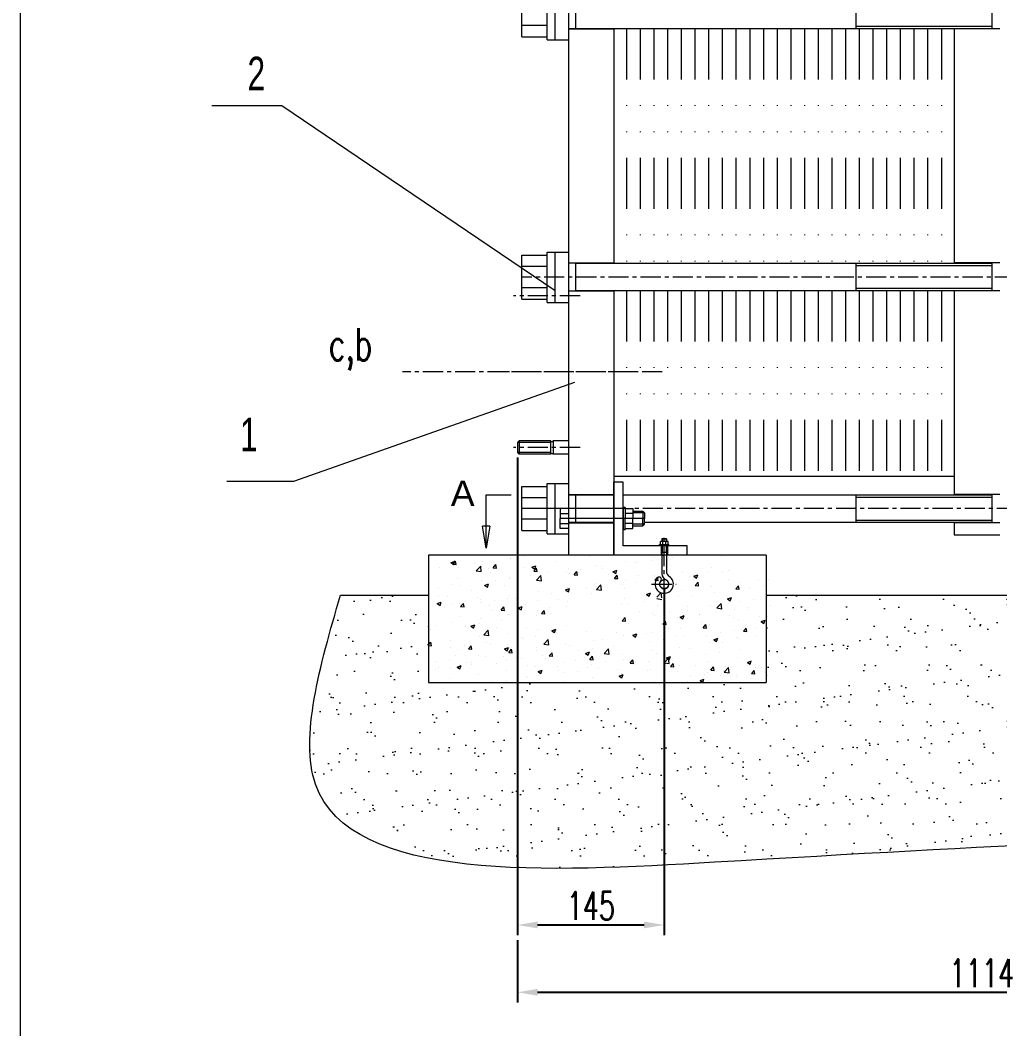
# Model space of a CAD drawing. Header units: millimetres. Extents: x 3251 to 3845, y 1091 to 1511.
# Drawn here: x 3260.9 to 3382.7, y 1249.8 to 1375.2 of the extents above; entities that cross this region are included whole.
import ezdxf

# ---------------------------------------------------------------- set-up
doc = ezdxf.new("R2010")
doc.units = ezdxf.units.MM
doc.linetypes.add('CENTERX2', pattern=[4, 2.5, -0.5, 0.5, -0.5])
doc.linetypes.add('DIVIDE', pattern=[31.75, 12.7, -6.35, 0, -6.35, 0, -6.35])
doc.layers.get('DEFPOINTS').update_dxf_attribs({"lineweight": 18})
for name, color, linetype, lineweight, true_color in [('1', 1, 'Continuous', 18, 0xff0000), ('2', 2, 'Continuous', 18, 0xffff00), ('3', 3, 'CENTERX2', 18, 0x00ff00), ('4', 4, 'DIVIDE', 18, 0x00ffff)]:
    doc.layers.add(name, color=color, linetype=linetype, lineweight=lineweight, true_color=true_color)
doc.styles.add('HZ', font='txt.shx', dxfattribs={"width": 0.67, "bigfont": 'hztxt.shx'})
doc.styles.get("Standard").update_dxf_attribs({"font": 'arial.ttf'})
doc.styles.add('STYLE1', font='txt.shx', dxfattribs={"width": 0.67, "bigfont": 'hztxt.shx'})
doc.dimstyles.new('STANDARD$0', dxfattribs={"dimtxt": 3.5, "dimasz": 2.5, "dimexe": 1.25, "dimexo": 0.625, "dimtad": 1, "dimdec": 4, "dimdsep": 46, "dimtxsty": 'HZ', "dimcen": 2.5, "dimdle": 5, "dimadec": 0, "dimazin": 0, "dimtfac": 1, "dimtmove": 0, "dimatfit": 3, "dimfxl": 0, "dimtolj": 1, "dimlwd": -1, "dimlwe": -1, "dimarcsym": 0})

# ---------------------------------------------------------------- blocks, each defined once
blk = doc.blocks.new('_CLOSED')
at = {"color": 0, "linetype": 'ByBlock', "lineweight": -2}
for p, q in [((-1, 0.166667), (0, 0)), ((-1, 0.166667), (-1, -0.166667)), ((0, 0), (-1, -0.166667)), ((0, 0), (-1, 0))]:
    blk.add_line(p, q, dxfattribs=at)
blk = doc.blocks.new('*D55')
at = {"color": 0, "transparency": 16777216}
for p, q in [((3322.73, 1320.77), (3322.73, 1261.42)), ((3340.96, 1304.42), (3340.96, 1261.42)), ((3325.23, 1262.67), (3338.46, 1262.67))]:
    blk.add_line(p, q, dxfattribs=at)
for points in [[(3325.23, 1263.09), (3325.23, 1262.25), (3322.73, 1262.67)], [(3338.46, 1263.09), (3338.46, 1262.25), (3340.96, 1262.67)]]:
    blk.add_solid(points, dxfattribs=at)
at = {"layer": 'DEFPOINTS', "color": 0, "transparency": 16777216}
for p in [(3322.73, 1321.4), (3340.96, 1305.04), (3340.96, 1262.67)]:
    blk.add_point(p, dxfattribs=at)
at = {"color": 0, "transparency": 16777216, "insert": (3331.84, 1265.05), "char_height": 3.5, "attachment_point": 5, "style": 'HZ'}
blk.add_mtext('\\A1;145', dxfattribs=at)
blk = doc.blocks.new('*D56')
at = {"color": 0, "transparency": 16777216}
for p, q in [((3438.1, 1308.03), (3438.1, 1253.05)), ((3322.73, 1260.8), (3322.73, 1253.05)), ((3325.23, 1254.3), (3435.6, 1254.3))]:
    blk.add_line(p, q, dxfattribs=at)
for points in [[(3325.23, 1254.72), (3325.23, 1253.88), (3322.73, 1254.3)], [(3435.6, 1254.72), (3435.6, 1253.88), (3438.1, 1254.3)]]:
    blk.add_solid(points, dxfattribs=at)
at = {"layer": 'DEFPOINTS', "color": 0, "transparency": 16777216}
for p in [(3438.1, 1308.65), (3322.73, 1261.42), (3438.1, 1254.3)]:
    blk.add_point(p, dxfattribs=at)
at = {"color": 0, "transparency": 16777216, "insert": (3380.42, 1256.68), "char_height": 3.5, "attachment_point": 5, "style": 'HZ'}
blk.add_mtext('\\A1;1114', dxfattribs=at)

msp = doc.modelspace()

# ---------------------------------------------------------------- hatches: boundary and pattern name
at = {"layer": '2'}
h = msp.add_hatch(dxfattribs=at)
h.set_pattern_fill('AR-SAND', color=256, scale=0.1, style=0)
h.set_pattern_definition([(37.5, (1346.39, 657.3758), (-0.160003, 4.8941324), [0, -3.8608, 0, -4.318, 0, -4.1275]), (7.5, (1346.39, 657.376), (4.495233, 7.168251), [0, -2.0828, 0, -3.4798, 0, -1.3335]), (327.5, (1343.266, 657.3758), (7.909924, 0.014372), [0, -1.27, 0, -4.572, 0, -5.969]), (317.5, (1343.266, 657.376), (7.635565, 2.229293), [0, -0.635, 0, -2.9972, 0, -3.429])])
edge = h.paths.add_edge_path(flags=0)
edge.add_spline(control_points=[(3300.73021, 1303.68808), (3298.18151, 1294.83687), (3290.202, 1267.1254), (3370.76864, 1271.86016), (3407.77133, 1273.94421), (3447.97768, 1274.30253), (3452.77131, 1276.11649)], knot_values=[0, 0, 0, 0, 24.206218146, 75.785082964, 166.21556934, 183.086751471, 183.086751471, 183.086751471, 183.086751471], weights=[1, 1, 1, 1, 1, 1, 1], degree=3, periodic=0)
edge.add_line((3452.77131, 1276.11649), (3444.0921, 1292.81384))
edge.add_line((3444.0921, 1292.81384), (3409.73688, 1292.81384))
edge.add_line((3409.73688, 1292.81384), (3409.73688, 1303.68808))
edge.add_line((3409.73688, 1303.68808), (3353.64161, 1303.68808))
edge.add_line((3353.64161, 1303.68808), (3353.64161, 1292.81384))
edge.add_line((3353.64161, 1292.81384), (3311.68841, 1292.81384))
edge.add_line((3311.68841, 1292.81384), (3311.68841, 1303.68808))
edge.add_line((3311.68841, 1303.68808), (3300.73021, 1303.68808))

# ---------------------------------------------------------------- linework, layer by layer
at = {"lineweight": 0}
for p, q in [((3326.83336, 1322.64018), (3322.72954, 1322.64018)), ((3326.83336, 1321.3953), (3322.72954, 1321.3953))]:
    msp.add_line(p, q, dxfattribs=at)
at = {"layer": '1'}
for p, q in [((3260.94153, 1500.8201), (3260.94153, 1100.8201)), ((3323.27719, 1373.07299), (3323.27719, 1378.55496)), ((3326.4149, 1372.69493), (3326.4149, 1378.93303)), ((3327.40946, 1372.69493), (3327.40946, 1378.93303)), ((3329.99624, 1374.06542), (3329.99624, 1377.56253)), ((3364.81746, 1374.11268), (3364.81746, 1377.51528)), ((3381.71457, 1374.06542), (3381.71457, 1377.56253)), ((3326.4149, 1374.49074), (3323.27719, 1374.49074)), ((3323.27719, 1373.07299), (3326.4149, 1373.07299)), ((3329.05107, 1374.11268), (3381.71457, 1374.11268)), ((3329.05107, 1374.06542), (3334.72107, 1374.06542)), ((3382.65973, 1374.06542), (3376.98973, 1374.06542)), ((3323.27719, 1340.44764), (3323.27719, 1345.9296)), ((3323.27719, 1345.9296), (3326.4149, 1345.9296)), ((3323.27719, 1345.9296), (3326.4149, 1345.9296)), ((3326.4149, 1340.06957), (3326.4149, 1346.30767)), ((3327.40946, 1340.06957), (3327.40946, 1346.30767)), ((3326.4149, 1344.51185), (3323.27719, 1344.51185)), ((3329.05107, 1344.99793), (3334.72107, 1344.99793)), ((3329.99624, 1341.50081), (3329.99624, 1344.99793)), ((3329.99624, 1344.95067), (3381.71457, 1344.95067)), ((3364.81746, 1341.54807), (3364.81746, 1344.95067)), ((3382.65973, 1344.99793), (3376.98973, 1344.99793)), ((3381.71457, 1341.50081), (3381.71457, 1344.99793)), ((3326.4149, 1341.86539), (3323.27719, 1341.86539)), ((3329.05107, 1341.50081), (3334.72107, 1341.50081)), ((3329.99624, 1341.54807), (3381.71457, 1341.54807)), ((3382.65973, 1341.50081), (3376.98973, 1341.50081)), ((3323.27719, 1340.44764), (3326.4149, 1340.44764)), ((3323.27719, 1317.17188), (3326.4149, 1317.17188)), ((3323.27719, 1317.17188), (3326.4149, 1317.17188)), ((3323.27719, 1311.68992), (3323.27719, 1317.17188)), ((3326.4149, 1311.31185), (3326.4149, 1317.54995)), ((3327.40946, 1311.31185), (3327.40946, 1317.54995)), ((3326.4149, 1315.75413), (3323.27719, 1315.75413)), ((3329.05107, 1316.17946), (3334.72107, 1316.17946)), ((3329.05107, 1316.1322), (3334.72107, 1316.1322)), ((3329.99624, 1312.68234), (3329.99624, 1316.17946)), ((3335.85507, 1316.1322), (3381.71457, 1316.1322)), ((3364.81746, 1312.7296), (3364.81746, 1316.1322)), ((3382.65973, 1316.17946), (3376.98973, 1316.17946)), ((3381.71457, 1312.68234), (3381.71457, 1316.17946)), ((3326.4149, 1313.10767), (3323.27719, 1313.10767)), ((3323.27719, 1311.68992), (3326.4149, 1311.68992)), ((3329.05107, 1312.7296), (3334.72107, 1312.7296)), ((3329.05107, 1312.68234), (3334.72107, 1312.68234)), ((3338.51396, 1312.7296), (3381.71457, 1312.7296)), ((3382.65973, 1312.68234), (3376.98973, 1312.68234)), ((3340.68087, 1310.68124), (3340.72707, 1310.72744)), ((3340.68087, 1310.68124), (3341.23527, 1310.68124)), ((3340.68087, 1310.68124), (3340.68087, 1310.32176)), ((3340.72707, 1310.72744), (3341.18907, 1310.72744)), ((3341.23527, 1310.68124), (3341.18907, 1310.72744)), ((3341.23527, 1310.68124), (3341.23527, 1310.32176)), ((3340.37341, 1309.78746), (3340.37341, 1309.98556)), ((3340.37341, 1309.98556), (3341.54274, 1309.98556)), ((3340.68087, 1309.78746), (3340.68087, 1306.32966)), ((3341.23527, 1309.78746), (3341.23527, 1306.65877)), ((3341.54274, 1309.78746), (3341.54274, 1309.98556))]:
    msp.add_line(p, q, dxfattribs=at)
at = {"layer": '1', "ltscale": 0.25}
for p, q in [((3329.05107, 1425.34206), (3329.05107, 1325.32326)), ((3334.72107, 1374.11268), (3334.72107, 1363.31256)), ((3376.98973, 1374.11268), (3376.98973, 1363.31256)), ((3326.4149, 1372.69493), (3329.05107, 1372.69493)), ((3334.72107, 1369.39284), (3334.72107, 1344.95067)), ((3376.98973, 1369.39284), (3376.98973, 1344.95067)), ((3326.4149, 1346.30767), (3329.05107, 1346.30767)), ((3326.4149, 1346.30767), (3329.05107, 1346.30767)), ((3329.05107, 1346.36842), (3329.05107, 1340.13032)), ((3334.72107, 1341.54807), (3334.72107, 1318.43256)), ((3376.98973, 1341.54807), (3376.98973, 1318.43256)), ((3326.4149, 1340.06957), (3329.05107, 1340.06957)), ((3329.05107, 1325.32326), (3329.05107, 1308.65346)), ((3376.98973, 1325.32326), (3376.98973, 1323.62256)), ((3334.72107, 1320.21996), (3334.72107, 1308.65346)), ((3376.98973, 1320.21996), (3376.98973, 1316.1322)), ((3376.98973, 1318.43256), (3334.72107, 1318.43256)), ((3326.4149, 1317.54995), (3329.05107, 1317.54995)), ((3328.02974, 1314.43742), (3328.02974, 1313.18946)), ((3329.05107, 1314.43742), (3328.02974, 1314.43742)), ((3329.05107, 1314.43742), (3329.05107, 1311.94149)), ((3335.85507, 1314.57464), (3335.85507, 1311.80428)), ((3336.1231, 1314.57464), (3335.85507, 1314.57464)), ((3336.1231, 1314.57464), (3336.1231, 1313.18946)), ((3336.1231, 1314.43742), (3337.06755, 1314.43742)), ((3337.06755, 1314.43742), (3337.06755, 1313.18946)), ((3328.02974, 1313.81344), (3329.05107, 1313.81344)), ((3328.02974, 1311.94149), (3328.02974, 1313.18946)), ((3337.06755, 1313.81344), (3336.1231, 1313.81344)), ((3336.1231, 1311.80428), (3336.1231, 1313.18946)), ((3337.06755, 1314.09552), (3338.30446, 1314.09552)), ((3337.06755, 1311.94149), (3337.06755, 1313.18946)), ((3337.06755, 1311.94149), (3337.06755, 1313.18946)), ((3338.30446, 1314.09552), (3338.30446, 1313.18946)), ((3338.30446, 1314.09552), (3338.51396, 1313.89488)), ((3338.30446, 1312.28339), (3338.30446, 1313.18946)), ((3338.51396, 1313.89488), (3338.51396, 1313.18946)), ((3338.51396, 1312.48403), (3338.51396, 1313.18946)), ((3328.02974, 1312.56547), (3329.05107, 1312.56547)), ((3329.05107, 1311.94149), (3328.02974, 1311.94149)), ((3336.1231, 1311.80428), (3335.85507, 1311.80428)), ((3337.06755, 1312.56547), (3336.1231, 1312.56547)), ((3336.1231, 1311.94149), (3337.06755, 1311.94149)), ((3337.06755, 1312.28339), (3338.30446, 1312.28339)), ((3338.30446, 1312.28339), (3338.51396, 1312.48403)), ((3376.98973, 1312.7296), (3376.98973, 1311.17346)), ((3326.4149, 1311.31185), (3329.05107, 1311.31185)), ((3376.98973, 1311.17346), (3382.65973, 1311.17346)), ((3334.72107, 1308.65346), (3329.05107, 1308.65346))]:
    msp.add_line(p, q, dxfattribs=at)
at = {"layer": '1', "lineweight": 0}
for p, q in [((3322.93702, 1322.84766), (3322.72954, 1322.64018)), ((3322.72954, 1322.64018), (3322.72954, 1321.3953)), ((3326.83665, 1322.84766), (3322.93702, 1322.84766)), ((3322.93702, 1322.84766), (3322.93702, 1321.18782)), ((3326.83336, 1322.84766), (3326.83336, 1321.18782)), ((3326.83665, 1322.31774), (3326.83336, 1322.31774)), ((3329.05107, 1322.84766), (3327.14408, 1322.84766)), ((3327.14458, 1322.84766), (3327.14458, 1321.18782)), ((3322.93702, 1321.18782), (3322.72954, 1321.3953)), ((3326.83665, 1321.18782), (3322.93702, 1321.18782)), ((3326.83665, 1321.18782), (3326.83336, 1321.18782)), ((3326.83665, 1321.18782), (3326.83336, 1321.18782)), ((3329.05107, 1321.18782), (3327.14408, 1321.18782)), ((3353.64161, 1308.65346), (3311.68841, 1308.65346)), ((3311.68841, 1308.65346), (3311.68841, 1292.81384)), ((3340.68087, 1309.02897), (3341.23527, 1309.02897)), ((3353.64161, 1308.65346), (3353.64161, 1292.81384)), ((3300.73021, 1303.68808), (3311.68841, 1303.68808)), ((3353.64161, 1303.68808), (3409.73688, 1303.68808)), ((3311.68841, 1292.81384), (3353.64161, 1292.81384))]:
    msp.add_line(p, q, dxfattribs=at)
at = {"layer": '1', "ltscale": 200}
for p, q in [((3335.85507, 1317.72546), (3334.72107, 1317.72546)), ((3334.72107, 1308.65346), (3334.72107, 1317.72546)), ((3335.85507, 1309.78746), (3335.85507, 1317.72546)), ((3343.79307, 1309.78746), (3335.85507, 1309.78746)), ((3343.79307, 1308.65346), (3343.79307, 1309.78746)), ((3343.79307, 1308.65346), (3334.72107, 1308.65346))]:
    msp.add_line(p, q, dxfattribs=at)
at = {"layer": '1', "ltscale": 0.1}
for p, q in [((3341.45291, 1310.32176), (3340.4891, 1310.32176)), ((3340.4891, 1309.98855), (3340.4891, 1310.32176)), ((3340.595, 1309.78746), (3340.595, 1308.65346)), ((3340.77777, 1309.98855), (3340.77777, 1310.32176)), ((3341.16423, 1309.98855), (3341.16423, 1310.32176)), ((3341.35966, 1309.78746), (3341.35966, 1308.65346)), ((3341.45291, 1309.98556), (3341.45291, 1310.32176))]:
    msp.add_line(p, q, dxfattribs=at)
at = {"layer": '1', "lineweight": 0}
for centre, start, end in [((3326.99036, 1322.96207), 216.6590614, 323.3409386), ((3326.99036, 1321.07342), 36.6590614, 143.3409386)]:
    msp.add_arc(centre, 0.19162, start, end, dxfattribs=at)
at = {"layer": '1'}
for centre, radius, start, end in [((3342.04377, 1306.65877), 0.8085, 180, 236.1390686), ((3340.95807, 1305.0407), 1.14007, 136.2364017, 56.1390686), ((3340.33491, 1305.63753), 0.2772, 316.2364017, 136.2364017), ((3340.95807, 1305.0407), 0.58567, 136.2364017, 67.5989023), ((3341.48937, 1306.32966), 0.8085, 180, 247.5989023)]:
    msp.add_arc(centre, radius, start, end, dxfattribs=at)
at = {"layer": '2'}
for p, q in [((3364.81746, 1374.39623), (3381.71457, 1374.39623)), ((3364.81746, 1344.66712), (3381.71457, 1344.66712)), ((3364.81746, 1341.83162), (3381.71457, 1341.83162)), ((3318.83825, 1312.24723), (3318.83825, 1316.16214)), ((3318.83825, 1316.16214), (3321.96216, 1316.16214)), ((3364.81746, 1315.84865), (3381.71457, 1315.84865)), ((3364.81746, 1313.01315), (3381.71457, 1313.01315)), ((3340.72707, 1310.72744), (3340.72707, 1310.32176)), ((3341.18907, 1310.72744), (3341.18907, 1310.32176)), ((3340.72707, 1309.78746), (3340.72707, 1309.02897)), ((3341.18907, 1309.78746), (3341.18907, 1309.02897)), ((3314.46352, 1307.70537), (3314.95365, 1307.89351)), ((3314.69957, 1307.51662), (3315.03704, 1307.91879)), ((3314.8108, 1307.46822), (3314.95273, 1307.89122)), ((3315.11706, 1307.47771), (3315.03612, 1307.91649)), ((3321.81015, 1308.24377), (3321.81015, 1308.24377)), ((3321.88537, 1308.25592), (3321.88537, 1308.25592)), ((3323.56253, 1308.47447), (3323.56253, 1308.47447)), ((3331.629, 1308.54635), (3331.629, 1308.54635)), ((3336.20147, 1307.91633), (3336.20147, 1307.91633)), ((3339.36976, 1308.03709), (3339.36976, 1308.03709)), ((3339.79553, 1308.40921), (3339.79553, 1308.40921)), ((3340.74421, 1308.65346), (3340.81309, 1308.607)), ((3340.81216, 1308.60469), (3340.82853, 1308.65346)), ((3341.47091, 1308.41085), (3341.47091, 1308.41085)), ((3342.02088, 1308.38611), (3342.02088, 1308.38611)), ((3344.37828, 1308.60303), (3344.37828, 1308.60303)), ((3348.11503, 1308.44515), (3348.11503, 1308.44515)), ((3312.9858, 1307.08202), (3312.9858, 1307.08202)), ((3314.46352, 1307.70537), (3314.81172, 1307.47051)), ((3314.69957, 1307.51662), (3315.11797, 1307.48001)), ((3314.73818, 1307.31272), (3314.73818, 1307.31272)), ((3314.75557, 1307.31491), (3314.75557, 1307.31491)), ((3315.35238, 1307.09034), (3315.35238, 1307.09034)), ((3317.3893, 1307.66175), (3317.3893, 1307.66175)), ((3317.61299, 1306.71097), (3318.15821, 1307.27921)), ((3317.61299, 1306.71097), (3318.23555, 1306.61442)), ((3318.23459, 1306.61267), (3318.15726, 1307.27746)), ((3318.34962, 1307.80779), (3318.34962, 1307.80779)), ((3319.08914, 1306.93245), (3319.08914, 1306.93245)), ((3319.72039, 1307.07735), (3320.05786, 1307.47952)), ((3319.72039, 1307.07735), (3320.1388, 1307.04075)), ((3320.13788, 1307.03844), (3320.05694, 1307.47722)), ((3322.82589, 1306.77457), (3322.82589, 1306.77457)), ((3323.46439, 1307.14488), (3323.46439, 1307.14488)), ((3324.52343, 1307.14476), (3325.01356, 1307.3329)), ((3324.52343, 1307.14476), (3324.87162, 1306.9099)), ((3324.74122, 1306.63809), (3325.07868, 1307.04026)), ((3324.74122, 1306.63809), (3325.15962, 1306.60148)), ((3324.8707, 1306.9076), (3325.01263, 1307.3306)), ((3325.1587, 1306.59917), (3325.07776, 1307.03795)), ((3326.56265, 1306.61668), (3326.56265, 1306.61668)), ((3327.5467, 1307.84561), (3327.5467, 1307.84561)), ((3328.79302, 1306.64463), (3328.79302, 1306.64463)), ((3329.03002, 1306.94337), (3329.03002, 1306.94337)), ((3330.5454, 1306.87534), (3330.5454, 1306.87534)), ((3332.56576, 1307.3915), (3332.56576, 1307.3915)), ((3333.19652, 1307.22437), (3333.19652, 1307.22437)), ((3333.30631, 1307.00938), (3333.30631, 1307.00938)), ((3334.58333, 1306.58414), (3335.07346, 1306.77229)), ((3334.93061, 1306.34698), (3335.07254, 1306.76998)), ((3337.38861, 1307.71011), (3337.38861, 1307.71011)), ((3337.61738, 1307.80638), (3337.61738, 1307.80638)), ((3346.88186, 1307.05191), (3346.88186, 1307.05191)), ((3348.22658, 1306.66189), (3348.22658, 1306.66189)), ((3349.00375, 1306.78698), (3349.00375, 1306.78698)), ((3315.29979, 1305.74341), (3315.29979, 1305.74341)), ((3318.2645, 1305.47753), (3318.2645, 1305.47753)), ((3319.38209, 1306.44414), (3319.38209, 1306.44414)), ((3319.96867, 1305.48289), (3319.96867, 1305.48289)), ((3321.72105, 1305.71359), (3321.72105, 1305.71359)), ((3321.80025, 1305.92566), (3321.80025, 1305.92566)), ((3324.37217, 1306.06262), (3324.37217, 1306.06262)), ((3325.08368, 1305.55234), (3325.6289, 1306.12057)), ((3325.08368, 1305.55234), (3325.70624, 1305.45578)), ((3325.1417, 1305.60791), (3325.1417, 1305.60791)), ((3325.43596, 1306.45049), (3325.43596, 1306.45049)), ((3325.70528, 1305.45403), (3325.62794, 1306.11882)), ((3329.224, 1306.30864), (3329.224, 1306.30864)), ((3329.76204, 1306.19882), (3330.0995, 1306.60099)), ((3329.76204, 1306.19882), (3330.18044, 1306.16222)), ((3330.17952, 1306.1599), (3330.09859, 1306.59868)), ((3330.29941, 1306.4588), (3330.29941, 1306.4588)), ((3334.03617, 1306.30092), (3334.03617, 1306.30092)), ((3334.58334, 1306.58414), (3334.93153, 1306.34928)), ((3334.78286, 1305.75956), (3335.12032, 1306.16173)), ((3334.78286, 1305.75956), (3335.20126, 1305.72295)), ((3335.20034, 1305.72064), (3335.11941, 1306.15941)), ((3336.11635, 1305.58608), (3336.11635, 1305.58608)), ((3337.77292, 1306.14303), (3337.77292, 1306.14303)), ((3339.71041, 1306.07895), (3339.71041, 1306.07895)), ((3339.80368, 1305.5184), (3340.14114, 1305.92057)), ((3339.80368, 1305.5184), (3340.22208, 1305.48179)), ((3340.06198, 1305.45853), (3340.06198, 1305.45853)), ((3340.22116, 1305.47947), (3340.14023, 1305.91825)), ((3340.17939, 1305.82334), (3340.17939, 1305.82334)), ((3341.50968, 1305.98515), (3341.50968, 1305.98515)), ((3343.24615, 1306.52708), (3343.24615, 1306.52708)), ((3344.14428, 1305.96116), (3344.14428, 1305.96116)), ((3344.60024, 1306.20725), (3344.60024, 1306.20725)), ((3344.64324, 1306.02353), (3345.13337, 1306.21167)), ((3344.64324, 1306.02353), (3344.99144, 1305.78867)), ((3344.99051, 1305.78635), (3345.13245, 1306.20936)), ((3345.24644, 1305.82726), (3345.24644, 1305.82726)), ((3346.35262, 1306.43795), (3346.35262, 1306.43795)), ((3348.98319, 1305.66938), (3348.98319, 1305.66938)), ((3352.71995, 1305.51149), (3352.71995, 1305.51149)), ((3353.92655, 1305.66266), (3353.92655, 1305.66266)), ((3312.89669, 1304.55184), (3312.89669, 1304.55184)), ((3314.67045, 1304.98466), (3314.67045, 1304.98466)), ((3315.54781, 1304.90087), (3315.54781, 1304.90087)), ((3316.97709, 1304.20644), (3316.97709, 1304.20644)), ((3318.64187, 1304.88704), (3319.132, 1305.07518)), ((3318.64187, 1304.88704), (3318.99007, 1304.65218)), ((3318.98914, 1304.64988), (3319.13108, 1305.07289)), ((3321.0594, 1304.90717), (3321.0594, 1304.90717)), ((3325.35084, 1304.12024), (3325.35084, 1304.12024)), ((3328.70178, 1304.32642), (3329.19191, 1304.51457)), ((3328.70178, 1304.32643), (3329.04997, 1304.09156)), ((3328.70391, 1304.11446), (3328.70391, 1304.11446)), ((3328.9449, 1304.61311), (3328.9449, 1304.61311)), ((3329.04905, 1304.08926), (3329.19098, 1304.51227)), ((3331.35504, 1304.46348), (3331.35504, 1304.46348)), ((3332.48064, 1305.06124), (3332.48064, 1305.06124)), ((3332.55437, 1304.3937), (3333.09959, 1304.96194)), ((3332.55437, 1304.3937), (3333.17693, 1304.29715)), ((3333.17597, 1304.2954), (3333.09863, 1304.96019)), ((3335.77589, 1305.0455), (3335.77589, 1305.0455)), ((3335.97967, 1304.55969), (3335.97967, 1304.55969)), ((3337.52827, 1305.27621), (3337.52827, 1305.27621)), ((3343.16103, 1304.19682), (3343.16103, 1304.19682)), ((3344.8245, 1304.88103), (3345.16196, 1305.2832)), ((3344.8245, 1304.88103), (3345.2429, 1304.84442)), ((3345.24199, 1304.8421), (3345.16105, 1305.28088)), ((3346.79674, 1304.72166), (3346.79674, 1304.72166)), ((3349.84532, 1304.44176), (3350.18279, 1304.84393)), ((3349.84532, 1304.44176), (3350.26372, 1304.40516)), ((3350.26281, 1304.40283), (3350.18187, 1304.84161)), ((3350.3908, 1305.21453), (3350.3908, 1305.21453)), ((3351.58311, 1304.60812), (3351.58311, 1304.60812)), ((3353.33549, 1304.83882), (3353.33549, 1304.83882)), ((3312.89479, 1303.5057), (3312.89479, 1303.5057)), ((3313.98924, 1303.51337), (3313.98924, 1303.51337)), ((3317.72599, 1303.35548), (3317.72599, 1303.35548)), ((3318.17939, 1303.14727), (3318.17939, 1303.14727)), ((3319.87956, 1302.95271), (3319.87956, 1302.95271)), ((3321.46275, 1303.1976), (3321.46275, 1303.1976)), ((3321.71513, 1303.5954), (3321.71513, 1303.5954)), ((3322.53068, 1303.30174), (3322.53068, 1303.30174)), ((3325.19951, 1303.03972), (3325.19951, 1303.03972)), ((3326.95154, 1303.88375), (3326.95154, 1303.88375)), ((3327.81507, 1303.15822), (3327.81507, 1303.15822)), ((3328.93626, 1302.88183), (3328.93626, 1302.88183)), ((3331.89737, 1303.85895), (3331.89737, 1303.85895)), ((3336.03123, 1303.25582), (3336.03123, 1303.25582)), ((3338.33791, 1302.86435), (3338.33791, 1302.86435)), ((3338.76168, 1303.76581), (3339.25181, 1303.95395)), ((3338.76168, 1303.76581), (3339.10988, 1303.53095)), ((3339.10895, 1303.52864), (3339.25089, 1303.95164)), ((3339.62529, 1303.74869), (3339.62529, 1303.74869)), ((3340.02506, 1303.43317), (3340.57028, 1304.00141)), ((3340.02506, 1303.23507), (3340.64761, 1303.13852)), ((3340.64665, 1303.33486), (3340.56931, 1303.99965)), ((3342.75876, 1303.44637), (3342.75876, 1303.44637)), ((3344.51114, 1303.67707), (3344.51114, 1303.67707)), ((3347.16226, 1304.0261), (3347.16226, 1304.0261)), ((3348.82159, 1303.2052), (3349.31172, 1303.39334)), ((3348.82159, 1303.2052), (3349.16979, 1302.97034)), ((3349.16886, 1302.96802), (3349.31079, 1303.39102)), ((3350.30568, 1302.88427), (3350.30568, 1302.88427)), ((3352.01987, 1303.18598), (3352.01987, 1303.18598)), ((3353.84143, 1303.3324), (3353.84143, 1303.3324)), ((3311.72841, 1302.73098), (3311.72841, 1302.73098)), ((3312.76032, 1302.62932), (3313.25044, 1302.81746)), ((3312.76032, 1302.62932), (3313.10851, 1302.39446)), ((3313.10758, 1302.39217), (3313.24952, 1302.81517)), ((3313.70633, 1302.13999), (3313.70633, 1302.13999)), ((3314.58533, 1302.6544), (3314.58533, 1302.6544)), ((3315.46517, 1302.57309), (3315.46517, 1302.57309)), ((3315.67083, 1302.25127), (3316.0083, 1302.65344)), ((3315.67083, 1302.25127), (3316.08923, 1302.21467)), ((3316.08832, 1302.21236), (3316.00738, 1302.65114)), ((3318.12718, 1302.722), (3318.12718, 1302.722)), ((3319.20193, 1302.41521), (3319.20193, 1302.41521)), ((3319.65046, 1301.75675), (3319.65046, 1301.75675)), ((3320.69165, 1301.81201), (3321.02912, 1302.21418)), ((3320.69165, 1301.81201), (3321.11006, 1301.7754)), ((3321.10914, 1301.7731), (3321.0282, 1302.21187)), ((3322.82022, 1302.06871), (3323.31035, 1302.25685)), ((3322.82022, 1302.06871), (3323.16842, 1301.83385)), ((3322.93869, 1302.25733), (3322.93869, 1302.25733)), ((3323.16749, 1301.83155), (3323.30942, 1302.25455)), ((3323.73276, 1302.45748), (3323.73276, 1302.45748)), ((3325.26572, 1301.78998), (3325.26572, 1301.78998)), ((3325.71247, 1301.37274), (3326.04994, 1301.77491)), ((3326.12996, 1301.33383), (3326.04902, 1301.77261)), ((3326.67544, 1302.09944), (3326.67544, 1302.09944)), ((3328.85978, 1302.28285), (3328.85978, 1302.28285)), ((3335.68678, 1302.51532), (3335.68678, 1302.51532)), ((3336.40978, 1302.56606), (3336.40978, 1302.56606)), ((3337.88571, 1301.62579), (3337.88571, 1301.62579)), ((3340.14654, 1302.40818), (3340.14654, 1302.40818)), ((3343.07592, 1301.86657), (3343.07592, 1301.86657)), ((3343.85527, 1301.78451), (3343.85527, 1301.78451)), ((3343.88329, 1302.2503), (3343.88329, 1302.2503)), ((3346.71162, 1302.3914), (3346.71162, 1302.3914)), ((3347.49574, 1302.07644), (3348.04096, 1302.64467)), ((3347.49574, 1302.07644), (3348.1183, 1301.97989)), ((3347.62005, 1302.09241), (3347.62005, 1302.09241)), ((3347.93757, 1302.48525), (3347.93757, 1302.48525)), ((3348.11734, 1301.97812), (3348.04, 1302.64291)), ((3349.74163, 1301.84723), (3349.74163, 1301.84723)), ((3351.35681, 1301.93453), (3351.35681, 1301.93453)), ((3351.49401, 1302.07794), (3351.49401, 1302.07794)), ((3353.69718, 1301.64901), (3353.69718, 1301.64901)), ((3354.14513, 1302.42697), (3354.14513, 1302.42697)), ((3315.56816, 1301.05601), (3315.56816, 1301.05601)), ((3318.09427, 1300.81702), (3318.09427, 1300.81702)), ((3320.6892, 1300.54085), (3320.6892, 1300.54085)), ((3321.63001, 1301.26515), (3321.63001, 1301.26515)), ((3325.11005, 1301.12287), (3325.11005, 1301.12287)), ((3325.71247, 1301.37274), (3326.13088, 1301.33614)), ((3326.86243, 1301.35358), (3326.86243, 1301.35358)), ((3335.69066, 1300.38304), (3335.69066, 1300.38304)), ((3335.75412, 1300.49421), (3336.09158, 1300.89638)), ((3335.75412, 1300.49421), (3336.17252, 1300.45761)), ((3335.94611, 1300.92556), (3335.94611, 1300.92556)), ((3336.1716, 1300.45529), (3336.09066, 1300.89407)), ((3339.54017, 1301.41844), (3339.54017, 1301.41844)), ((3339.77296, 1301.08378), (3339.77296, 1301.08378)), ((3340.77494, 1300.05495), (3341.1124, 1300.45712)), ((3340.91727, 1300.68549), (3340.91727, 1300.68549)), ((3341.19242, 1300.01602), (3341.11148, 1300.4548)), ((3341.62247, 1301.46791), (3341.62247, 1301.46791)), ((3342.66965, 1300.91619), (3342.66965, 1300.91619)), ((3342.94003, 1300.94748), (3343.43016, 1301.13562)), ((3342.94003, 1300.94748), (3343.28823, 1300.71262)), ((3343.2873, 1300.7103), (3343.42923, 1301.13331)), ((3345.32077, 1301.26522), (3345.32077, 1301.26522)), ((3345.35923, 1301.31002), (3345.35923, 1301.31002)), ((3349.09599, 1301.15214), (3349.09599, 1301.15214)), ((3349.61488, 1300.94828), (3349.61488, 1300.94828)), ((3350.22056, 1300.55402), (3350.22056, 1300.55402)), ((3352.83274, 1300.99425), (3352.83274, 1300.99425)), ((3352.99994, 1300.38686), (3353.49007, 1300.57501)), ((3352.99994, 1300.38686), (3353.34814, 1300.152)), ((3353.34721, 1300.14968), (3353.48914, 1300.57269)), ((3353.75631, 1301.00215), (3353.75631, 1301.00215)), ((3311.69195, 1299.79385), (3311.68841, 1299.8243)), ((3311.68841, 1299.79629), (3311.69292, 1299.79559)), ((3311.86484, 1299.37911), (3311.86484, 1299.37911)), ((3312.59657, 1299.95521), (3312.59657, 1299.95521)), ((3314.50021, 1300.32414), (3314.50021, 1300.32414)), ((3316.28569, 1299.96112), (3316.28569, 1299.96112)), ((3316.33333, 1299.79732), (3316.33333, 1299.79732)), ((3316.93866, 1299.81099), (3317.42879, 1299.99913)), ((3316.93867, 1299.81099), (3317.28686, 1299.57613)), ((3317.28593, 1299.57383), (3317.42787, 1299.99684)), ((3318.03807, 1300.19183), (3318.03807, 1300.19183)), ((3318.54105, 1298.73351), (3319.08627, 1299.30174)), ((3319.16264, 1298.63521), (3319.0853, 1299.3)), ((3320.07009, 1299.63944), (3320.07009, 1299.63944)), ((3323.80685, 1299.48155), (3323.80685, 1299.48155)), ((3325.1806, 1299.45972), (3325.1806, 1299.45972)), ((3326.99857, 1299.25037), (3327.4887, 1299.43852)), ((3326.99857, 1299.25038), (3327.34677, 1299.01551)), ((3327.34584, 1299.01321), (3327.48777, 1299.43622)), ((3327.5436, 1299.32367), (3327.5436, 1299.32367)), ((3328.77466, 1299.9526), (3328.77466, 1299.9526)), ((3331.28036, 1299.16579), (3331.28036, 1299.16579)), ((3336.49642, 1300.10347), (3336.49642, 1300.10347)), ((3339.45505, 1299.08818), (3339.45505, 1299.08818)), ((3340.77494, 1300.05495), (3341.19334, 1300.01834)), ((3341.45027, 1299.54681), (3341.45027, 1299.54681)), ((3342.9908, 1299.53631), (3342.9908, 1299.53631)), ((3345.53257, 1300.24754), (3345.53257, 1300.24754)), ((3345.79576, 1299.61568), (3346.13322, 1300.01785)), ((3345.79576, 1299.61568), (3346.21416, 1299.57908)), ((3346.21324, 1299.57675), (3346.1323, 1300.01553)), ((3346.6265, 1300.06114), (3346.6265, 1300.06114)), ((3347.90014, 1299.08635), (3347.90014, 1299.08635)), ((3349.65252, 1299.31706), (3349.65252, 1299.31706)), ((3350.81658, 1299.17642), (3351.15404, 1299.57859)), ((3350.81658, 1299.17642), (3351.23498, 1299.13981)), ((3351.23406, 1299.13748), (3351.15312, 1299.57626)), ((3352.30364, 1299.66608), (3352.30364, 1299.66608)), ((3314.41509, 1297.99389), (3314.41509, 1297.99389)), ((3318.00915, 1298.48676), (3318.00915, 1298.48676)), ((3318.54105, 1298.73351), (3319.16361, 1298.63695)), ((3321.54489, 1298.93489), (3321.54489, 1298.93489)), ((3323.26856, 1298.36199), (3323.26856, 1298.36199)), ((3323.44375, 1298.28084), (3323.44375, 1298.28084)), ((3325.02094, 1298.59269), (3325.02094, 1298.59269)), ((3326.01173, 1297.57487), (3326.55695, 1298.14311)), ((3326.63333, 1297.47657), (3326.55599, 1298.14136)), ((3327.52606, 1298.98157), (3327.52606, 1298.98157)), ((3327.67206, 1298.94172), (3327.67206, 1298.94172)), ((3332.22529, 1298.07047), (3332.22529, 1298.07047)), ((3333.28566, 1298.14534), (3333.28566, 1298.14534)), ((3335.01712, 1299.0079), (3335.01712, 1299.0079)), ((3335.86099, 1298.59531), (3335.86099, 1298.59531)), ((3337.05848, 1298.68976), (3337.54861, 1298.8779)), ((3337.05848, 1298.68976), (3337.40667, 1298.4549)), ((3337.36797, 1298.84607), (3337.36797, 1298.84607)), ((3337.40574, 1298.45259), (3337.54768, 1298.87559)), ((3338.75387, 1298.85002), (3338.75387, 1298.85002)), ((3339.07578, 1297.9246), (3339.07578, 1297.9246)), ((3340.82816, 1298.15531), (3340.82816, 1298.15531)), ((3342.49063, 1298.69213), (3342.49063, 1298.69213)), ((3343.47929, 1298.50434), (3343.47929, 1298.50434)), ((3346.22739, 1298.53425), (3346.22739, 1298.53425)), ((3347.11838, 1298.12915), (3347.60851, 1298.31729)), ((3347.11838, 1298.12915), (3347.46658, 1297.89429)), ((3347.46565, 1297.89197), (3347.60758, 1298.31497)), ((3349.96415, 1298.37637), (3349.96415, 1298.37637)), ((3350.13544, 1298.22376), (3350.13544, 1298.22376)), ((3352.28824, 1298.49859), (3352.28824, 1298.49859)), ((3353.67119, 1298.67189), (3353.67119, 1298.67189)), ((3353.7009, 1298.21848), (3353.7009, 1298.21848)), ((3311.68841, 1297.50521), (3311.95873, 1297.82736)), ((3311.68841, 1297.41932), (3312.03967, 1297.38859)), ((3312.03875, 1297.38629), (3311.95781, 1297.82507)), ((3314.44421, 1297.20024), (3314.44421, 1297.20024)), ((3315.27915, 1296.87937), (3315.27915, 1296.87937)), ((3316.19659, 1297.43094), (3316.19659, 1297.43094)), ((3316.64209, 1296.98593), (3316.97956, 1297.3881)), ((3316.64209, 1296.98593), (3317.06049, 1296.94932)), ((3317.05957, 1296.94702), (3316.97863, 1297.3858)), ((3318.84771, 1297.77997), (3318.84771, 1297.77997)), ((3319.36145, 1297.5801), (3319.36145, 1297.5801)), ((3321.11701, 1296.99266), (3321.60714, 1297.1808)), ((3321.11701, 1296.99266), (3321.46521, 1296.7578)), ((3321.45977, 1296.60463), (3321.45977, 1296.60463)), ((3321.46428, 1296.7555), (3321.60621, 1297.1785)), ((3321.66291, 1296.54666), (3322.00038, 1296.94883)), ((3322.08039, 1296.50775), (3321.99945, 1296.94653)), ((3325.09548, 1297.12947), (3325.09548, 1297.12947)), ((3325.12106, 1296.74387), (3325.12106, 1296.74387)), ((3326.01174, 1297.57487), (3326.63429, 1297.47832)), ((3328.68954, 1297.62234), (3328.68954, 1297.62234)), ((3329.20336, 1297.4446), (3329.20336, 1297.4446)), ((3330.25143, 1296.76285), (3330.25143, 1296.76285)), ((3331.17692, 1296.43204), (3331.66705, 1296.62019)), ((3331.52418, 1296.19488), (3331.66612, 1296.61788)), ((3332.00381, 1296.99356), (3332.00381, 1296.99356)), ((3333.48242, 1296.41624), (3334.02764, 1296.98448)), ((3334.10401, 1296.31793), (3334.02668, 1296.98272)), ((3334.65493, 1297.34259), (3334.65493, 1297.34259)), ((3339.36993, 1296.75792), (3339.36993, 1296.75792)), ((3342.90568, 1297.20605), (3342.90568, 1297.20605)), ((3344.12364, 1297.09712), (3344.12364, 1297.09712)), ((3346.54139, 1297.73089), (3346.54139, 1297.73089)), ((3348.20594, 1297.79785), (3348.20594, 1297.79785)), ((3350.46216, 1296.9052), (3350.46216, 1296.9052)), ((3312.70937, 1295.43796), (3312.70937, 1295.43796)), ((3314.32997, 1295.66363), (3314.32997, 1295.66363)), ((3314.97019, 1296.22035), (3314.97019, 1296.22035)), ((3316.95645, 1295.3424), (3316.95645, 1295.3424)), ((3317.92403, 1296.1565), (3317.92403, 1296.1565)), ((3318.70695, 1296.06247), (3318.70695, 1296.06247)), ((3321.03875, 1296.04314), (3321.03875, 1296.04314)), ((3321.42707, 1295.60111), (3321.42707, 1295.60111)), ((3321.66291, 1296.54666), (3322.08131, 1296.51006)), ((3322.4437, 1295.90459), (3322.4437, 1295.90459)), ((3323.17945, 1295.83181), (3323.17945, 1295.83181)), ((3325.83058, 1296.18084), (3325.83058, 1296.18084)), ((3326.18046, 1295.7467), (3326.18046, 1295.7467)), ((3326.68373, 1296.1074), (3327.0212, 1296.50957)), ((3326.68373, 1296.1074), (3327.10214, 1296.07079)), ((3327.10121, 1296.06848), (3327.02027, 1296.50726)), ((3329.91722, 1295.58882), (3329.91722, 1295.58882)), ((3331.17692, 1296.43204), (3331.52512, 1296.19718)), ((3331.70456, 1295.66813), (3332.04202, 1296.0703)), ((3331.70456, 1295.66813), (3332.12296, 1295.63153)), ((3332.12203, 1295.62921), (3332.0411, 1296.06799)), ((3332.14017, 1295.74021), (3332.14017, 1295.74021)), ((3333.48242, 1296.41624), (3334.10498, 1296.31969)), ((3333.65397, 1295.43093), (3333.65397, 1295.43093)), ((3335.77587, 1296.26505), (3335.77587, 1296.26505)), ((3335.95903, 1295.69565), (3335.95903, 1295.69565)), ((3336.72538, 1295.22887), (3337.06284, 1295.63104)), ((3337.14285, 1295.18994), (3337.06192, 1295.62872)), ((3338.98668, 1295.39443), (3338.98668, 1295.39443)), ((3340.04134, 1296.39638), (3340.04134, 1296.39638)), ((3340.95311, 1295.25761), (3341.49833, 1295.82584)), ((3341.23683, 1295.87143), (3341.72696, 1296.05957)), ((3341.23683, 1295.87143), (3341.58502, 1295.63657)), ((3341.5747, 1295.1593), (3341.49736, 1295.82409)), ((3341.58409, 1295.63426), (3341.72602, 1296.05726)), ((3341.6378, 1295.74345), (3341.6378, 1295.74345)), ((3346.05865, 1296.32547), (3346.05865, 1296.32547)), ((3346.45627, 1295.40063), (3346.45627, 1295.40063)), ((3347.81103, 1296.55617), (3347.81103, 1296.55617)), ((3350.05032, 1295.8935), (3350.05032, 1295.8935)), ((3351.29673, 1295.31081), (3351.78686, 1295.49896)), ((3351.64399, 1295.07363), (3351.78593, 1295.49664)), ((3353.58607, 1296.34163), (3353.58607, 1296.34163)), ((3312.60272, 1294.43936), (3312.60272, 1294.43936)), ((3312.87415, 1294.64167), (3312.87415, 1294.64167)), ((3314.3551, 1294.67006), (3314.3551, 1294.67006)), ((3315.23546, 1294.73494), (3315.72559, 1294.92308)), ((3315.23546, 1294.73494), (3315.58365, 1294.50008)), ((3315.58272, 1294.49779), (3315.72465, 1294.92079)), ((3316.44612, 1295.28008), (3316.44612, 1295.28008)), ((3317.00622, 1295.01909), (3317.00622, 1295.01909)), ((3320.18288, 1295.1222), (3320.18288, 1295.1222)), ((3321.37466, 1294.27438), (3321.37466, 1294.27438)), ((3323.91964, 1294.96431), (3323.91964, 1294.96431)), ((3325.01036, 1294.79921), (3325.01036, 1294.79921)), ((3325.29536, 1294.17432), (3325.78549, 1294.36247)), ((3325.29536, 1294.17432), (3325.64356, 1293.93946)), ((3325.64263, 1293.93716), (3325.78456, 1294.36017)), ((3327.6564, 1294.80643), (3327.6564, 1294.80643)), ((3327.79443, 1294.29418), (3327.79443, 1294.29418)), ((3328.60442, 1295.29208), (3328.60442, 1295.29208)), ((3330.16232, 1294.23268), (3330.16232, 1294.23268)), ((3331.39315, 1294.64854), (3331.39315, 1294.64854)), ((3331.87673, 1294.99491), (3331.87673, 1294.99491)), ((3332.81345, 1294.5817), (3332.81345, 1294.5817)), ((3335.12991, 1294.49066), (3335.12991, 1294.49066)), ((3336.72538, 1295.22887), (3337.14378, 1295.19226)), ((3337.2343, 1295.16372), (3337.2343, 1295.16372)), ((3337.39073, 1295.27305), (3337.39073, 1295.27305)), ((3338.86667, 1294.33278), (3338.86667, 1294.33278)), ((3339.28481, 1294.42767), (3339.28481, 1294.42767)), ((3340.95311, 1295.25761), (3341.57567, 1295.16106)), ((3341.12749, 1295.11517), (3341.12749, 1295.11517)), ((3341.7462, 1294.7896), (3342.08366, 1295.19177)), ((3341.7462, 1294.7896), (3342.1646, 1294.753)), ((3342.16368, 1294.75067), (3342.08274, 1295.18945)), ((3342.60342, 1294.17489), (3342.60342, 1294.17489)), ((3342.82056, 1294.8758), (3342.82056, 1294.8758)), ((3344.86425, 1294.95728), (3344.86425, 1294.95728)), ((3346.76702, 1294.35034), (3347.10448, 1294.75251)), ((3346.76702, 1294.35034), (3347.18542, 1294.31373)), ((3347.1845, 1294.31141), (3347.10356, 1294.75018)), ((3348.4238, 1294.09897), (3348.96902, 1294.66721)), ((3348.4238, 1294.09897), (3349.04635, 1294.00242)), ((3348.601, 1294.7994), (3348.601, 1294.7994)), ((3348.62067, 1294.14432), (3348.62067, 1294.14432)), ((3349.04539, 1294.00066), (3348.96805, 1294.66545)), ((3351.29673, 1295.31081), (3351.64493, 1295.07595)), ((3351.78784, 1293.91107), (3352.1253, 1294.31324)), ((3351.99923, 1294.32194), (3351.99923, 1294.32194)), ((3352.20532, 1293.87214), (3352.12438, 1294.31092)), ((3352.33776, 1294.64151), (3352.33776, 1294.64151)), ((3353.04152, 1294.72634), (3353.04152, 1294.72634)), ((3314.24485, 1293.33337), (3314.24485, 1293.33337)), ((3317.83891, 1293.82625), (3317.83891, 1293.82625)), ((3319.58559, 1292.84022), (3319.58559, 1292.84022)), ((3319.62982, 1292.89271), (3319.62982, 1292.89271)), ((3321.33797, 1293.07093), (3321.33797, 1293.07093)), ((3323.71212, 1293.59344), (3323.71212, 1293.59344)), ((3323.98909, 1293.41996), (3323.98909, 1293.41996)), ((3328.40994, 1294.00197), (3328.40994, 1294.00197)), ((3328.5193, 1292.96183), (3328.5193, 1292.96183)), ((3332.05505, 1293.40996), (3332.05505, 1293.40996)), ((3335.35527, 1293.61371), (3335.8454, 1293.80185)), ((3335.35527, 1293.61371), (3335.70347, 1293.37885)), ((3335.69076, 1293.93479), (3335.69076, 1293.93479)), ((3335.70253, 1293.37654), (3335.84447, 1293.79955)), ((3339.79631, 1292.98257), (3339.79631, 1292.98257)), ((3343.83463, 1292.92047), (3343.83463, 1292.92047)), ((3344.21717, 1293.56459), (3344.21717, 1293.56459)), ((3345.41518, 1293.0531), (3345.9053, 1293.24124)), ((3345.41518, 1293.0531), (3345.76337, 1292.81824)), ((3345.76244, 1292.81592), (3345.90437, 1293.23892)), ((3345.96954, 1293.79529), (3345.96954, 1293.79529)), ((3346.34018, 1294.01701), (3346.34018, 1294.01701)), ((3346.37115, 1293.07037), (3346.37115, 1293.07037)), ((3347.91693, 1293.62121), (3347.91693, 1293.62121)), ((3349.9652, 1293.56325), (3349.9652, 1293.56325)), ((3350.07694, 1293.85912), (3350.07694, 1293.85912)), ((3351.78784, 1293.91107), (3352.20624, 1293.87447)), ((3353.50095, 1294.01138), (3353.50095, 1294.01138)), ((3353.81369, 1293.70124), (3353.81369, 1293.70124))]:
    msp.add_line(p, q, dxfattribs=at)
at = {"layer": '2', "ltscale": 0.5}
for p, q in [((3293.44703, 1364.52048), (3284.76143, 1364.52048)), ((3327.40946, 1341.49038), (3293.44703, 1364.52048)), ((3329.83386, 1330.09932), (3294.8843, 1317.81306)), ((3294.8843, 1317.81306), (3286.6124, 1317.81306)), ((3328.02974, 1314.4309), (3323.27719, 1314.4309)), ((3336.1231, 1314.4309), (3329.05107, 1314.4309)), ((3338.51396, 1313.18946), (3328.02974, 1313.18946))]:
    msp.add_line(p, q, dxfattribs=at)
at = {"layer": '2', "ltscale": 0.25}
for p, q in [((3338.51396, 1313.89488), (3337.06755, 1313.89488)), ((3338.51396, 1312.48403), (3337.06755, 1312.48403))]:
    msp.add_line(p, q, dxfattribs=at)
at = {"layer": '2'}
msp.add_open_spline([(3464.43532, 1303.68808), (3463.46359, 1293.09424), (3461.74986, 1274.41117), (3408.76894, 1274.0004), (3370.76864, 1271.86016), (3290.202, 1267.1254), (3298.18151, 1294.83687), (3300.73021, 1303.68808)], degree=3, knots=[0, 0, 0, 0, 1004.037317, 1770.697667523, 5047.966273089, 6917.222993412, 7794.474482048, 7794.474482048, 7794.474482048, 7794.474482048], dxfattribs=at)
at = {"layer": '3'}
for p, q in [((3408.53337, 1343.18862), (3323.27719, 1343.18862)), ((3337.48767, 1331.44686), (3308.4243, 1331.44686)), ((3340.7247, 1331.44686), (3319.4493, 1331.44686)), ((3396.80823, 1314.4309), (3337.06755, 1314.4309)), ((3340.95807, 1303.28766), (3340.95807, 1310.92823)), ((3339.38941, 1305.0407), (3342.46357, 1305.0407))]:
    msp.add_line(p, q, dxfattribs=at)
at = {"layer": '3', "lineweight": 0}
for p, q in [((3330.5107, 1340.87597), (3322.25469, 1340.87597)), ((3330.5107, 1322.01774), (3322.25469, 1322.01774))]:
    msp.add_line(p, q, dxfattribs=at)
at = {"layer": '3'}
msp.add_circle((3340.95807, 1305.0407), 0.5544, dxfattribs=at)
at = {"layer": '4', "ltscale": 0.5}
for p, q in [((3336.27273, 1374.11268), (3336.27273, 1344.95067)), ((3337.97373, 1374.11268), (3337.97373, 1344.95067)), ((3339.67473, 1374.11268), (3339.67473, 1344.95067)), ((3341.37573, 1374.11268), (3341.37573, 1344.95067)), ((3343.07673, 1374.11268), (3343.07673, 1344.95067)), ((3344.77773, 1374.11268), (3344.77773, 1344.95067)), ((3346.47873, 1374.11268), (3346.47873, 1344.95067)), ((3348.17973, 1374.11268), (3348.17973, 1344.95067)), ((3349.88073, 1374.11268), (3349.88073, 1344.95067)), ((3351.58173, 1374.11268), (3351.58173, 1344.95067)), ((3353.28273, 1374.11268), (3353.28273, 1344.95067)), ((3354.98373, 1374.11268), (3354.98373, 1344.95067)), ((3356.68473, 1374.11268), (3356.68473, 1344.95067)), ((3358.38573, 1374.11268), (3358.38573, 1344.95067)), ((3360.08673, 1374.11268), (3360.08673, 1344.95067)), ((3361.78773, 1374.11268), (3361.78773, 1344.95067)), ((3363.48873, 1374.11268), (3363.48873, 1344.95067)), ((3365.18973, 1374.11268), (3365.18973, 1344.95067)), ((3366.89073, 1374.11268), (3366.89073, 1344.95067)), ((3368.59173, 1374.11268), (3368.59173, 1344.95067)), ((3370.29273, 1374.11268), (3370.29273, 1344.95067)), ((3371.99373, 1374.11268), (3371.99373, 1344.95067)), ((3373.69473, 1374.11268), (3373.69473, 1344.95067)), ((3375.39573, 1374.11268), (3375.39573, 1344.95067)), ((3336.27273, 1341.54807), (3336.27273, 1318.43256)), ((3337.97373, 1341.54807), (3337.97373, 1318.43256)), ((3339.67473, 1341.54807), (3339.67473, 1318.43256)), ((3341.37573, 1341.54807), (3341.37573, 1318.43256)), ((3343.07673, 1341.54807), (3343.07673, 1318.43256)), ((3344.77773, 1341.54807), (3344.77773, 1318.43256)), ((3346.47873, 1341.54807), (3346.47873, 1318.43256)), ((3348.17973, 1341.54807), (3348.17973, 1318.43256)), ((3349.88073, 1341.54807), (3349.88073, 1318.43256)), ((3351.58173, 1341.54807), (3351.58173, 1318.43256)), ((3353.28273, 1341.54807), (3353.28273, 1318.43256)), ((3354.98373, 1341.54807), (3354.98373, 1318.43256)), ((3356.68473, 1341.54807), (3356.68473, 1318.43256)), ((3358.38573, 1341.54807), (3358.38573, 1318.43256)), ((3360.08673, 1341.54807), (3360.08673, 1318.43256)), ((3361.78773, 1341.54807), (3361.78773, 1318.43256)), ((3363.48873, 1341.54807), (3363.48873, 1318.43256)), ((3365.18973, 1341.54807), (3365.18973, 1318.43256)), ((3366.89073, 1341.54807), (3366.89073, 1318.43256)), ((3368.59173, 1341.54807), (3368.59173, 1318.43256)), ((3370.29273, 1341.54807), (3370.29273, 1318.43256)), ((3371.99373, 1341.54807), (3371.99373, 1318.43256)), ((3373.69473, 1341.54807), (3373.69473, 1318.43256)), ((3375.39573, 1341.54807), (3375.39573, 1318.43256))]:
    msp.add_line(p, q, dxfattribs=at)

# ---------------------------------------------------------------- block references
at = {"layer": '2', "xscale": 2.730000000000063, "yscale": 2.730000000000063, "zscale": 2.730000000000063, "rotation": 270}
msp.add_blockref('_CLOSED', (3318.83825, 1309.51723), dxfattribs=at)

# ---------------------------------------------------------------- texts
at = {"layer": '2', "ltscale": 0.5, "char_height": 4.2, "width": 4.02, "attachment_point": 7}
for s, insert in [('\\T1;{\\W0.67;2}', (3289.18772, 1366.41058)), ('\\T1;{\\W0.67;1}', (3288.26678, 1321.53174))]:
    msp.add_mtext(s, dxfattribs=dict(at, insert=insert))
at = {"layer": '2', "insert": (3299.29527, 1331.62558), "char_height": 4, "width": 21.2677143, "attachment_point": 7, "style": 'STYLE1'}
msp.add_mtext('\\T1;c,b', dxfattribs=at)
at = {"layer": '2', "insert": (3314.4421, 1317.92352), "char_height": 3.185, "width": 8.096361, "attachment_point": 1}
msp.add_mtext('\\T1;A', dxfattribs=at)

# ---------------------------------------------------------------- dimensions: what is measured, and where the dimension line sits
for base, p1, p2, text, picture, middle in [((3340.95807, 1262.67074), (3322.72954, 1321.3953), (3340.95807, 1305.0407), '145', '*D55', (3331.84381, 1265.04574)), ((3438.10428, 1254.30041), (3322.72954, 1261.42074), (3438.10428, 1308.65346), '1114', '*D56', (3380.41691, 1256.67541))]:
    dim = msp.add_linear_dim(base=base, p1=p1, p2=p2, text=text, dimstyle='STANDARD$0')
    dim.commit()
    dim.dimension.update_dxf_attribs({"geometry": picture, "text_midpoint": middle})

doc.saveas('drawing.dxf')
